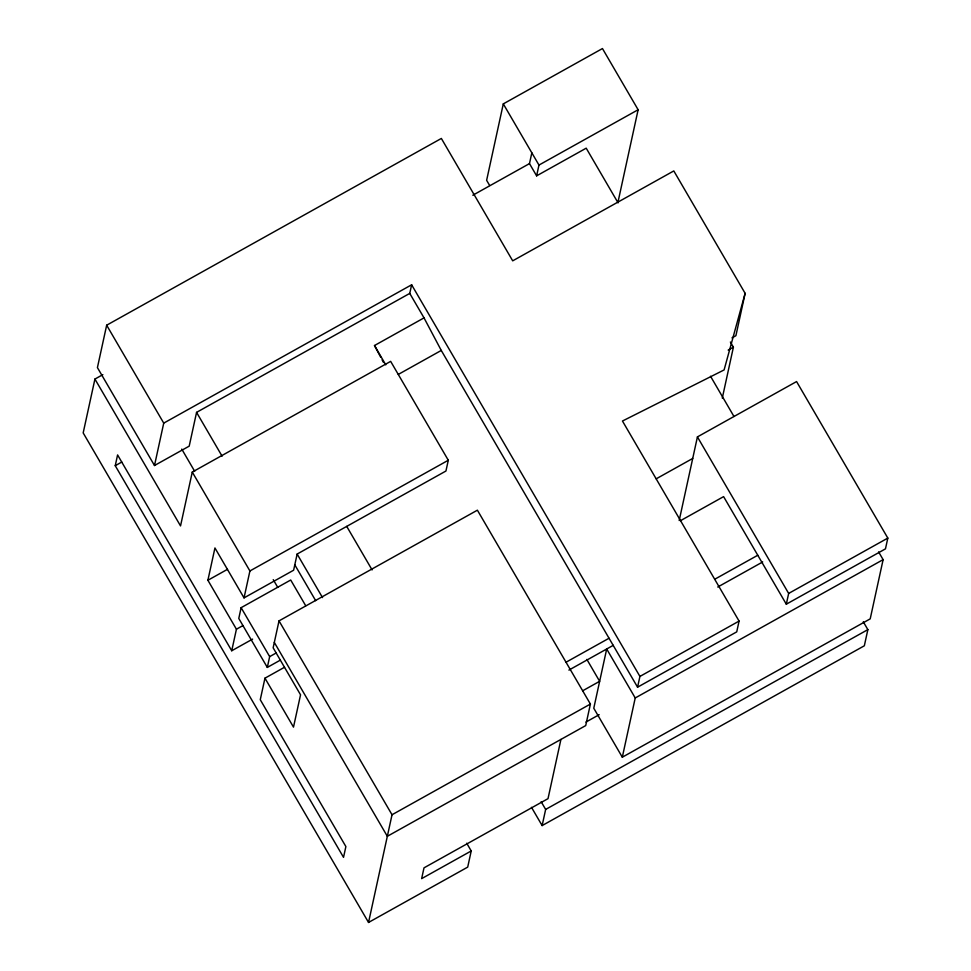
<?xml version="1.0" encoding="UTF-8"?>
<svg xmlns="http://www.w3.org/2000/svg" width="971" height="971" viewBox="0 0 971 971"><rect width="100%" height="100%" fill="white"/><g stroke="black" fill="none" stroke-linecap="round" stroke-linejoin="round"><path stroke-width="1.46" d="M102.853 374.636L94.927 379.066L83.178 432.908L368.543 922.45L467.706 867.115L471.226 850.96L466.723 843.229M731.976 337.896L735.897 335.711L745.133 293.327L673.801 170.932L512.7 260.835L441.356 138.452L106.664 325.212L97.416 367.608L154.498 465.51L189.199 446.15L196.567 412.372L409.75 293.4L411.631 284.794L163.735 423.125L154.498 465.51M284.539 667.247L264.962 678.171L260.264 699.715L345.882 846.566L343.528 857.344L115.246 465.704L117.588 454.938L231.729 650.752L252.606 639.112M231.729 650.752L236.426 629.22L207.891 580.257L214.943 547.96L244.037 597.881L293.618 570.22L297.138 554.065L445.944 471.02L448.299 460.254L390.658 361.37L192.27 472.076L180.533 525.918L94.927 379.066M305.719 605.77L290.705 580.015L241.124 607.676L238.781 618.442L267.316 667.405L280.364 660.122M244.037 597.881L249.911 570.96L192.27 472.076M267.316 667.405L269.659 656.627L241.124 607.676M274.32 642.426L387.332 836.298L585.707 725.592L590.404 704.06L477.392 510.188L279.017 620.882L273.142 647.803L300.549 694.811L293.497 727.121L264.962 678.171M617.957 202.259L638.129 109.747L602.457 48.55L503.294 103.885L486.629 180.315L489.639 185.461M618.078 202.866L586.205 148.175L536.623 175.848L529.486 163.601L531.829 152.835M368.543 922.45L392.029 814.754L279.017 620.882M536.623 175.848L538.966 165.07L503.294 103.885M863.292 621.804L867.856 629.633L864.336 645.788L542.134 825.581L545.653 809.426L541.15 801.694M560.922 739.429L548.008 798.66L423.999 867.856L421.645 878.634L471.226 850.96M622.314 757.198L635.228 697.967L606.693 649.004L593.779 708.235L622.314 757.198L870.21 618.867L883.125 559.636L878.609 551.904M745.133 293.327L724.099 369.939L622.46 421.026L739.077 621.088L736.734 631.866L637.571 687.189L639.925 676.423L411.631 284.794M679.19 520.529L697.421 436.901L796.572 381.567L887.822 538.092L885.467 548.858L786.316 604.193L723.601 496.63L680.55 520.65M722.29 398.11L733.396 347.169L730.386 342.01M786.316 604.193L788.658 593.427L697.421 436.901M472.816 195.232L529.486 163.601M538.966 165.07L638.129 109.747M115.246 465.704L121.763 462.062M380.717 357.231L374.503 345.518L424.024 317.881L409.75 293.4M398.28 374.43L441.271 350.446L424.024 317.881M207.891 580.257L227.469 569.346M249.911 570.96L448.299 460.254M728.177 350.082L733.396 347.169M236.426 629.22L242.956 625.579M269.659 656.627L276.189 652.985M656.19 478.824L692.724 458.446M566.032 662.234L609.035 638.238M714.717 579.262L757.781 555.242M568.897 670.099L613.296 645.314M717.751 587.03L762.696 561.954M582.697 690.769L599.641 681.314L586.872 659.418M392.029 814.754L590.404 704.06M639.925 676.423L739.077 621.088M788.658 593.427L887.822 538.092M585.938 722.072L599.168 714.692M635.228 697.967L883.125 559.636M545.653 809.426L867.856 629.633M710.529 376.263L733.979 416.498M441.271 350.446L637.571 687.189M374.503 345.518L385.766 364.841M531.489 807.326L542.134 825.581M346.72 526.391L372.099 569.916M297.138 554.065L322.518 597.59M294.796 564.831L315.684 600.673M196.567 412.372L222.092 456.176M273.239 579.651L277.755 587.382M181.759 449.112L194.686 471.311M106.664 325.212L163.735 423.125M382.101 359.84L383.484 362.438"/></g></svg>
